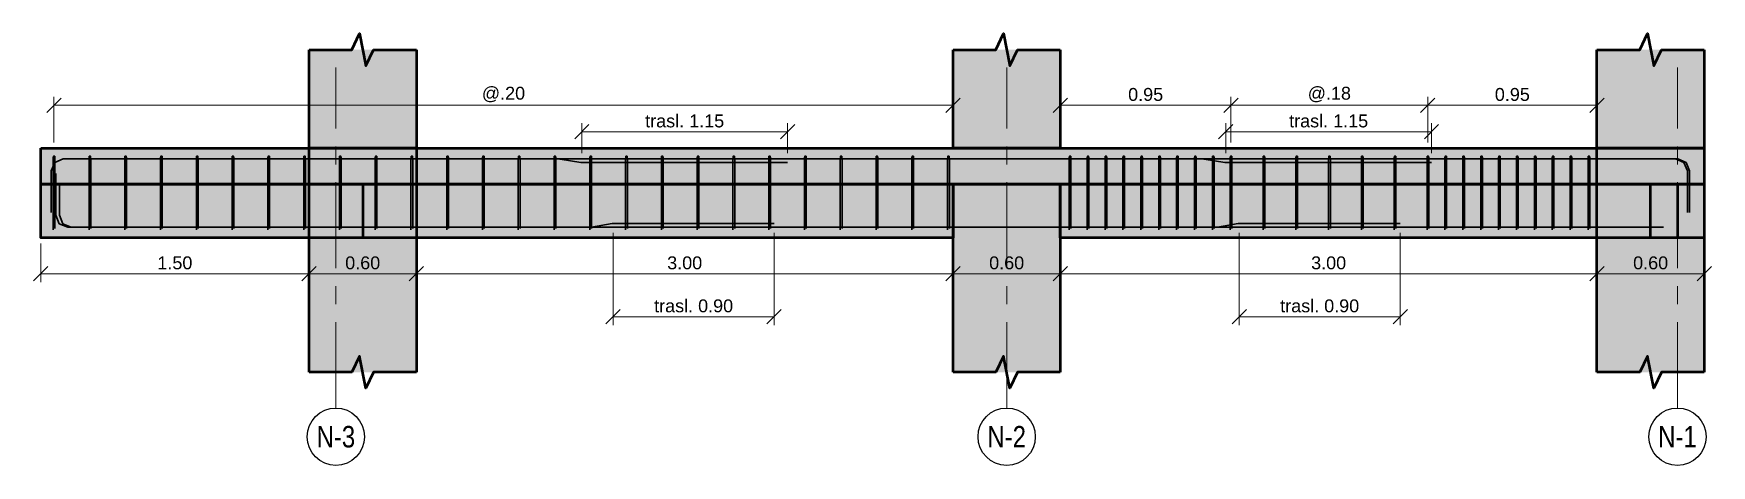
# Model space of a CAD drawing. Header units: metres. Extents: x 99 to 431, y 0 to 4.
# Drawn here: x 160.82 to 170.2, y 1.43 to 3.84 of the extents above; entities that cross this region are included whole.
import ezdxf
from ezdxf.enums import TextEntityAlignment as Align

# ---------------------------------------------------------------- set-up
doc = ezdxf.new("R2010")
doc.units = ezdxf.units.M
doc.linetypes.add('EJE40', pattern=[0.7, 0.48, -0.08, 0.06, -0.08])
for name, color, linetype, lineweight in [('E-ACERO', 1, 'Continuous', 35), ('E-CORTE', 7, 'Continuous', 50), ('E-CORTE-ACH', 254, 'Continuous', 0), ('E-COTA', 7, 'Continuous', 13), ('E-EJES', 1, 'Continuous', 18), ('E-EJES-ID', 7, 'Continuous', 25)]:
    doc.layers.add(name, color=color, linetype=linetype, lineweight=lineweight)
doc.styles.add('ARIAL', font='arial.ttf')
doc.dimstyles.new('COTA40', dxfattribs={"dimtxt": 0.072, "dimasz": 0.048, "dimexe": 0.048, "dimexo": 0.032, "dimgap": 0.024, "dimtad": 1, "dimzin": 0, "dimdsep": 46, "dimtxsty": 'ARIAL', "dimtsz": 0.04, "dimcen": 2.5, "dimclrd": 7, "dimclre": 7, "dimclrt": 7, "dimazin": 3, "dimtfac": 1, "dimtmove": 2, "dimatfit": 3, "dimlwd": 13, "dimlwe": 13})

msp = doc.modelspace()

# ---------------------------------------------------------------- hatches: boundary and pattern name
at = {"layer": 'E-CORTE-ACH'}
for points in [[(162.965, 3.2), (162.815, 3.2), (162.515, 3.2), (162.365, 3.2), (162.365, 3.75), (162.965, 3.75)], [(166.565, 3.2), (166.265, 3.2), (165.965, 3.2), (165.965, 3.75), (166.565, 3.75)], [(169.565, 3.75), (170.165, 3.75), (170.165, 3.2), (170.015, 3.2), (169.715, 3.2), (169.565, 3.2)], [(160.865, 3.2), (160.9046, 3.2), (169.2293, 3.2), (170.165, 3.2), (170.165, 3.0155), (170.165, 3), (169.2293, 3), (160.9046, 3), (160.865, 3), (160.865, 3.1952)], [(162.365, 2.4), (162.365, 3.2), (162.515, 3.2), (162.815, 3.2), (162.965, 3.2), (162.965, 1.95), (162.365, 1.95)], [(169.565, 3.2), (169.715, 3.2), (170.015, 3.2), (170.165, 3.2), (170.165, 1.95), (169.565, 1.95)], [(162.665, 3), (165.965, 3), (165.965, 2.85), (165.965, 2.7), (162.665, 2.7), (162.365, 2.7), (160.865, 2.7), (160.865, 2.85), (160.865, 3), (162.365, 3)], [(162.365, 3), (162.665, 3), (162.665, 2.7), (162.365, 2.7)], [(166.265, 3), (166.565, 3), (166.565, 2.85), (166.565, 2.7), (166.565, 1.95), (165.965, 1.95), (165.965, 2.7), (165.965, 2.85), (165.965, 3)], [(166.565, 2.85), (166.565, 3), (169.865, 3), (170.015, 3), (170.015, 2.7), (169.865, 2.7), (166.565, 2.7)], [(170.165, 3), (170.165, 2.7), (169.865, 2.7), (169.865, 3)]]:
    msp.add_hatch(color=256, dxfattribs=at).paths.add_polyline_path(points)

# ---------------------------------------------------------------- linework, layer by layer
at = {"layer": 'E-ACERO'}
for points in [[(168.64, 3.1199), (167.4955, 3.1199), (167.49, 3.1201), (167.4845, 3.1208), (167.3691, 3.14), (167.3636, 3.1407), (167.3581, 3.1409), (160.9907, 3.1409), (160.9435, 3.1214), (160.924, 3.0743), (160.924, 2.9981)], [(165.04, 3.1199), (163.8955, 3.1199), (163.89, 3.1201), (163.8845, 3.1208), (163.7691, 3.14), (163.7636, 3.1407), (163.7581, 3.1409), (160.9907, 3.1409), (160.9435, 3.1214), (160.924, 3.0743), (160.924, 2.9981)], [(168.64, 3.1199), (167.4955, 3.1199), (167.49, 3.1201), (167.4845, 3.1208), (167.3691, 3.14), (167.3636, 3.1407), (167.3581, 3.1409), (160.9907, 3.1409), (160.9435, 3.1214), (160.924, 3.0743), (160.924, 2.9981)], [(165.04, 3.1199), (163.8955, 3.1199), (163.89, 3.1201), (163.8845, 3.1208), (163.7691, 3.14), (163.7636, 3.1407), (163.7581, 3.1409), (160.9907, 3.1409), (160.9435, 3.1214), (160.924, 3.0743), (160.924, 2.841)], [(168.64, 3.1199), (167.4955, 3.1199), (167.49, 3.1201), (167.4845, 3.1208), (167.3691, 3.14), (167.3636, 3.1407), (167.3581, 3.1409), (160.9907, 3.1409), (160.9435, 3.1214), (160.924, 3.0743), (160.924, 2.841)], [(160.935, 2.8393), (160.935, 3.1314), (160.9353, 3.1483), (160.936, 3.1552), (160.9434, 3.1552), (160.9442, 3.1483), (160.9445, 3.1314), (160.9445, 2.8104)], [(161.135, 2.8393), (161.135, 3.1314), (161.1353, 3.1483), (161.136, 3.1552), (161.1434, 3.1552), (161.1442, 3.1483), (161.1445, 3.1314), (161.1445, 2.8104)], [(161.335, 2.8393), (161.335, 3.1314), (161.3353, 3.1483), (161.336, 3.1552), (161.3434, 3.1552), (161.3442, 3.1483), (161.3445, 3.1314), (161.3445, 2.8104)], [(161.535, 2.8393), (161.535, 3.1314), (161.5353, 3.1483), (161.536, 3.1552), (161.5434, 3.1552), (161.5442, 3.1483), (161.5445, 3.1314), (161.5445, 2.8104)], [(161.735, 2.8393), (161.735, 3.1314), (161.7353, 3.1483), (161.736, 3.1552), (161.7434, 3.1552), (161.7442, 3.1483), (161.7445, 3.1314), (161.7445, 2.8104)], [(161.935, 2.8393), (161.935, 3.1314), (161.9353, 3.1483), (161.936, 3.1552), (161.9434, 3.1552), (161.9442, 3.1483), (161.9445, 3.1314), (161.9445, 2.8104)], [(162.135, 2.8393), (162.135, 3.1314), (162.1353, 3.1483), (162.136, 3.1552), (162.1434, 3.1552), (162.1442, 3.1483), (162.1445, 3.1314), (162.1445, 2.8104)], [(162.335, 2.8393), (162.335, 3.1314), (162.3353, 3.1483), (162.336, 3.1552), (162.3434, 3.1552), (162.3442, 3.1483), (162.3445, 3.1314), (162.3445, 2.8104)], [(162.535, 2.8393), (162.535, 3.1314), (162.5353, 3.1483), (162.536, 3.1552), (162.5434, 3.1552), (162.5442, 3.1483), (162.5445, 3.1314), (162.5445, 2.8104)], [(162.735, 2.8393), (162.735, 3.1314), (162.7353, 3.1483), (162.736, 3.1552), (162.7434, 3.1552), (162.7442, 3.1483), (162.7445, 3.1314), (162.7445, 2.8104)], [(162.935, 2.8393), (162.935, 3.1314), (162.9353, 3.1483), (162.936, 3.1552), (162.9434, 3.1552), (162.9442, 3.1483), (162.9445, 3.1314), (162.9445, 2.8104)], [(163.135, 2.8393), (163.135, 3.1314), (163.1353, 3.1483), (163.136, 3.1552), (163.1434, 3.1552), (163.1442, 3.1483), (163.1445, 3.1314), (163.1445, 2.8104)], [(163.335, 2.8393), (163.335, 3.1314), (163.3353, 3.1483), (163.336, 3.1552), (163.3434, 3.1552), (163.3442, 3.1483), (163.3445, 3.1314), (163.3445, 2.8104)], [(163.535, 2.8393), (163.535, 3.1314), (163.5353, 3.1483), (163.536, 3.1552), (163.5434, 3.1552), (163.5442, 3.1483), (163.5445, 3.1314), (163.5445, 2.8104)], [(163.735, 2.8393), (163.735, 3.1314), (163.7353, 3.1483), (163.736, 3.1552), (163.7434, 3.1552), (163.7442, 3.1483), (163.7445, 3.1314), (163.7445, 2.8104)], [(170.0709, 2.841), (170.0709, 3.0743), (170.0513, 3.1214), (170.0042, 3.1409), (163.89, 3.1409)], [(170.0709, 2.841), (170.0709, 3.0743), (170.0513, 3.1214), (170.0042, 3.1409), (163.89, 3.1409)], [(163.935, 2.8393), (163.935, 3.1314), (163.9353, 3.1483), (163.936, 3.1552), (163.9434, 3.1552), (163.9442, 3.1483), (163.9445, 3.1314), (163.9445, 2.8104)], [(164.135, 2.8393), (164.135, 3.1314), (164.1353, 3.1483), (164.136, 3.1552), (164.1434, 3.1552), (164.1442, 3.1483), (164.1445, 3.1314), (164.1445, 2.8104)], [(164.335, 2.8393), (164.335, 3.1314), (164.3353, 3.1483), (164.336, 3.1552), (164.3434, 3.1552), (164.3442, 3.1483), (164.3445, 3.1314), (164.3445, 2.8104)], [(164.535, 2.8393), (164.535, 3.1314), (164.5353, 3.1483), (164.536, 3.1552), (164.5434, 3.1552), (164.5442, 3.1483), (164.5445, 3.1314), (164.5445, 2.8104)], [(164.735, 2.8393), (164.735, 3.1314), (164.7353, 3.1483), (164.736, 3.1552), (164.7434, 3.1552), (164.7442, 3.1483), (164.7445, 3.1314), (164.7445, 2.8104)], [(164.935, 2.8393), (164.935, 3.1314), (164.9353, 3.1483), (164.936, 3.1552), (164.9434, 3.1552), (164.9442, 3.1483), (164.9445, 3.1314), (164.9445, 2.8104)], [(165.135, 2.8393), (165.135, 3.1314), (165.1353, 3.1483), (165.136, 3.1552), (165.1434, 3.1552), (165.1442, 3.1483), (165.1445, 3.1314), (165.1445, 2.8104)], [(165.335, 2.8393), (165.335, 3.1314), (165.3353, 3.1483), (165.336, 3.1552), (165.3434, 3.1552), (165.3442, 3.1483), (165.3445, 3.1314), (165.3445, 2.8104)], [(165.535, 2.8393), (165.535, 3.1314), (165.5353, 3.1483), (165.536, 3.1552), (165.5434, 3.1552), (165.5442, 3.1483), (165.5445, 3.1314), (165.5445, 2.8104)], [(165.735, 2.8393), (165.735, 3.1314), (165.7353, 3.1483), (165.736, 3.1552), (165.7434, 3.1552), (165.7442, 3.1483), (165.7445, 3.1314), (165.7445, 2.8104)], [(165.935, 2.8393), (165.935, 3.1314), (165.9353, 3.1483), (165.936, 3.1552), (165.9434, 3.1552), (165.9442, 3.1483), (165.9445, 3.1314), (165.9445, 2.8104)], [(166.615, 2.8393), (166.615, 3.1314), (166.6153, 3.1483), (166.616, 3.1552), (166.6234, 3.1552), (166.6242, 3.1483), (166.6245, 3.1314), (166.6245, 2.8104)], [(166.715, 2.8393), (166.715, 3.1314), (166.7153, 3.1483), (166.716, 3.1552), (166.7234, 3.1552), (166.7242, 3.1483), (166.7245, 3.1314), (166.7245, 2.8104)], [(166.815, 2.8393), (166.815, 3.1314), (166.8153, 3.1483), (166.816, 3.1552), (166.8234, 3.1552), (166.8242, 3.1483), (166.8245, 3.1314), (166.8245, 2.8104)], [(166.915, 2.8393), (166.915, 3.1314), (166.9153, 3.1483), (166.916, 3.1552), (166.9234, 3.1552), (166.9242, 3.1483), (166.9245, 3.1314), (166.9245, 2.8104)], [(167.015, 2.8393), (167.015, 3.1314), (167.0153, 3.1483), (167.016, 3.1552), (167.0234, 3.1552), (167.0242, 3.1483), (167.0245, 3.1314), (167.0245, 2.8104)], [(167.115, 2.8393), (167.115, 3.1314), (167.1153, 3.1483), (167.116, 3.1552), (167.1234, 3.1552), (167.1242, 3.1483), (167.1245, 3.1314), (167.1245, 2.8104)], [(167.215, 2.8393), (167.215, 3.1314), (167.2153, 3.1483), (167.216, 3.1552), (167.2234, 3.1552), (167.2242, 3.1483), (167.2245, 3.1314), (167.2245, 2.8104)], [(167.315, 2.8393), (167.315, 3.1314), (167.3153, 3.1483), (167.316, 3.1552), (167.3234, 3.1552), (167.3242, 3.1483), (167.3245, 3.1314), (167.3245, 2.8104)], [(167.415, 2.8393), (167.415, 3.1314), (167.4153, 3.1483), (167.416, 3.1552), (167.4234, 3.1552), (167.4242, 3.1483), (167.4245, 3.1314), (167.4245, 2.8104)], [(170.0829, 2.841), (170.0829, 3.0743), (170.0633, 3.1214), (170.0162, 3.1409), (167.49, 3.1409)], [(170.0829, 2.841), (170.0829, 3.0743), (170.0633, 3.1214), (170.0162, 3.1409), (167.49, 3.1409)], [(170.0829, 2.841), (170.0829, 3.0743), (170.0633, 3.1214), (170.0162, 3.1409), (167.49, 3.1409)], [(167.515, 2.8393), (167.515, 3.1314), (167.5153, 3.1483), (167.516, 3.1552), (167.5234, 3.1552), (167.5242, 3.1483), (167.5245, 3.1314), (167.5245, 2.8104)], [(167.6983, 2.8393), (167.6983, 3.1314), (167.6986, 3.1483), (167.6994, 3.1552), (167.7067, 3.1552), (167.7075, 3.1483), (167.7078, 3.1314), (167.7078, 2.8104)], [(167.8816, 2.8393), (167.8816, 3.1314), (167.8819, 3.1483), (167.8827, 3.1552), (167.8901, 3.1552), (167.8908, 3.1483), (167.8911, 3.1314), (167.8911, 2.8104)], [(168.065, 2.8393), (168.065, 3.1314), (168.0653, 3.1483), (168.066, 3.1552), (168.0734, 3.1552), (168.0742, 3.1483), (168.0745, 3.1314), (168.0745, 2.8104)], [(168.2483, 2.8393), (168.2483, 3.1314), (168.2486, 3.1483), (168.2494, 3.1552), (168.2567, 3.1552), (168.2575, 3.1483), (168.2578, 3.1314), (168.2578, 2.8104)], [(168.4316, 2.8393), (168.4316, 3.1314), (168.4319, 3.1483), (168.4327, 3.1552), (168.4401, 3.1552), (168.4408, 3.1483), (168.4411, 3.1314), (168.4411, 2.8104)], [(168.615, 2.8393), (168.615, 3.1314), (168.6153, 3.1483), (168.616, 3.1552), (168.6234, 3.1552), (168.6242, 3.1483), (168.6245, 3.1314), (168.6245, 2.8104)], [(168.715, 2.8393), (168.715, 3.1314), (168.7153, 3.1483), (168.716, 3.1552), (168.7234, 3.1552), (168.7242, 3.1483), (168.7245, 3.1314), (168.7245, 2.8104)], [(168.815, 2.8393), (168.815, 3.1314), (168.8153, 3.1483), (168.816, 3.1552), (168.8234, 3.1552), (168.8242, 3.1483), (168.8245, 3.1314), (168.8245, 2.8104)], [(168.915, 2.8393), (168.915, 3.1314), (168.9153, 3.1483), (168.916, 3.1552), (168.9234, 3.1552), (168.9242, 3.1483), (168.9245, 3.1314), (168.9245, 2.8104)], [(169.015, 2.8393), (169.015, 3.1314), (169.0153, 3.1483), (169.016, 3.1552), (169.0234, 3.1552), (169.0242, 3.1483), (169.0245, 3.1314), (169.0245, 2.8104)], [(169.115, 2.8393), (169.115, 3.1314), (169.1153, 3.1483), (169.116, 3.1552), (169.1234, 3.1552), (169.1242, 3.1483), (169.1245, 3.1314), (169.1245, 2.8104)], [(169.215, 2.8393), (169.215, 3.1314), (169.2153, 3.1483), (169.216, 3.1552), (169.2234, 3.1552), (169.2242, 3.1483), (169.2245, 3.1314), (169.2245, 2.8104)], [(169.315, 2.8393), (169.315, 3.1314), (169.3153, 3.1483), (169.316, 3.1552), (169.3234, 3.1552), (169.3242, 3.1483), (169.3245, 3.1314), (169.3245, 2.8104)], [(169.415, 2.8393), (169.415, 3.1314), (169.4153, 3.1483), (169.416, 3.1552), (169.4234, 3.1552), (169.4242, 3.1483), (169.4245, 3.1314), (169.4245, 2.8104)], [(169.515, 2.8393), (169.515, 3.1314), (169.5153, 3.1483), (169.516, 3.1552), (169.5234, 3.1552), (169.5242, 3.1483), (169.5245, 3.1314), (169.5245, 2.8104)], [(168.465, 2.7801), (167.5705, 2.7801), (167.565, 2.7799), (167.5595, 2.7792), (167.4441, 2.76), (167.4386, 2.7593), (167.4331, 2.759), (161.0157, 2.759), (160.9686, 2.7786), (160.9491, 2.8257), (160.9491, 3.059)], [(168.465, 2.7801), (167.5705, 2.7801), (167.565, 2.7799), (167.5595, 2.7792), (167.4441, 2.76), (167.4386, 2.7593), (167.4331, 2.759), (161.0157, 2.759), (160.9686, 2.7786), (160.9491, 2.8257), (160.9491, 3.059)], [(164.965, 2.7801), (164.0705, 2.7801), (164.065, 2.7799), (164.0595, 2.7792), (163.9441, 2.76), (163.9386, 2.7593), (163.9331, 2.759), (161.0357, 2.759), (160.9886, 2.7786), (160.9691, 2.8257), (160.9691, 3.0028)], [(164.965, 2.7801), (164.0705, 2.7801), (164.065, 2.7799), (164.0595, 2.7792), (163.9441, 2.76), (163.9386, 2.7593), (163.9331, 2.759), (161.0157, 2.759), (160.9686, 2.7786), (160.9491, 2.8257), (160.9491, 2.9958)], [(160.935, 2.8393), (160.935, 2.7854)], [(161.135, 2.8393), (161.135, 2.7854)], [(161.335, 2.8393), (161.335, 2.7854)], [(161.535, 2.8393), (161.535, 2.7854)], [(161.735, 2.8393), (161.735, 2.7854)], [(161.935, 2.8393), (161.935, 2.7854)], [(162.135, 2.8393), (162.135, 2.7854)], [(162.335, 2.8393), (162.335, 2.7854)], [(162.535, 2.8393), (162.535, 2.7854)], [(162.735, 2.8393), (162.735, 2.7854)], [(162.935, 2.8393), (162.935, 2.7854)], [(163.135, 2.8393), (163.135, 2.7854)], [(163.335, 2.8393), (163.335, 2.7854)], [(163.535, 2.8393), (163.535, 2.7854)], [(163.735, 2.8393), (163.735, 2.7854)], [(163.935, 2.8393), (163.935, 2.7854)], [(164.135, 2.8393), (164.135, 2.7854)], [(164.335, 2.8393), (164.335, 2.7854)], [(164.535, 2.8393), (164.535, 2.7854)], [(164.735, 2.8393), (164.735, 2.7854)], [(164.935, 2.8393), (164.935, 2.7854)], [(165.135, 2.8393), (165.135, 2.7854)], [(165.335, 2.8393), (165.335, 2.7854)], [(165.535, 2.8393), (165.535, 2.7854)], [(165.735, 2.8393), (165.735, 2.7854)], [(165.935, 2.8393), (165.935, 2.7854)], [(166.615, 2.8393), (166.615, 2.7854)], [(166.715, 2.8393), (166.715, 2.7854)], [(166.815, 2.8393), (166.815, 2.7854)], [(166.915, 2.8393), (166.915, 2.7854)], [(167.015, 2.8393), (167.015, 2.7854)], [(167.115, 2.8393), (167.115, 2.7854)], [(167.215, 2.8393), (167.215, 2.7854)], [(167.315, 2.8393), (167.315, 2.7854)], [(167.415, 2.8393), (167.415, 2.7854)], [(167.515, 2.8393), (167.515, 2.7854)], [(167.6983, 2.8393), (167.6983, 2.7854)], [(167.8816, 2.8393), (167.8816, 2.7854)], [(168.065, 2.8393), (168.065, 2.7854)], [(168.2483, 2.8393), (168.2483, 2.7854)], [(168.4316, 2.8393), (168.4316, 2.7854)], [(168.615, 2.8393), (168.615, 2.7854)], [(168.715, 2.8393), (168.715, 2.7854)], [(168.815, 2.8393), (168.815, 2.7854)], [(168.915, 2.8393), (168.915, 2.7854)], [(169.015, 2.8393), (169.015, 2.7854)], [(169.115, 2.8393), (169.115, 2.7854)], [(169.215, 2.8393), (169.215, 2.7854)], [(169.315, 2.8393), (169.315, 2.7854)], [(169.415, 2.8393), (169.415, 2.7854)], [(169.515, 2.8393), (169.515, 2.7854)], [(160.935, 2.7854), (160.935, 2.7686)], [(160.935, 2.7686), (160.935, 2.7595)], [(160.935, 2.7595), (160.935, 2.7517)], [(160.935, 2.7517), (160.935, 2.7448)], [(160.9445, 2.8104), (160.9445, 2.7733)], [(160.9445, 2.7733), (160.9445, 2.7565)], [(160.9445, 2.7565), (160.9445, 2.7513)], [(161.135, 2.7854), (161.135, 2.7686)], [(161.135, 2.7686), (161.135, 2.7595)], [(161.135, 2.7595), (161.135, 2.7517)], [(161.135, 2.7517), (161.135, 2.7448)], [(161.1445, 2.8104), (161.1445, 2.7733)], [(161.1445, 2.7733), (161.1445, 2.7565)], [(161.1445, 2.7565), (161.1445, 2.7513)], [(161.335, 2.7854), (161.335, 2.7686)], [(161.335, 2.7686), (161.335, 2.7595)], [(161.335, 2.7595), (161.335, 2.7517)], [(161.335, 2.7517), (161.335, 2.7448)], [(161.3445, 2.8104), (161.3445, 2.7733)], [(161.3445, 2.7733), (161.3445, 2.7565)], [(161.3445, 2.7565), (161.3445, 2.7513)], [(161.535, 2.7854), (161.535, 2.7686)], [(161.535, 2.7686), (161.535, 2.7595)], [(161.535, 2.7595), (161.535, 2.7517)], [(161.535, 2.7517), (161.535, 2.7448)], [(161.5445, 2.8104), (161.5445, 2.7733)], [(161.5445, 2.7733), (161.5445, 2.7565)], [(161.5445, 2.7565), (161.5445, 2.7513)], [(161.735, 2.7854), (161.735, 2.7686)], [(161.735, 2.7686), (161.735, 2.7595)], [(161.735, 2.7595), (161.735, 2.7517)], [(161.735, 2.7517), (161.735, 2.7448)], [(161.7445, 2.8104), (161.7445, 2.7733)], [(161.7445, 2.7733), (161.7445, 2.7565)], [(161.7445, 2.7565), (161.7445, 2.7513)], [(161.935, 2.7854), (161.935, 2.7686)], [(161.935, 2.7686), (161.935, 2.7595)], [(161.935, 2.7595), (161.935, 2.7517)], [(161.935, 2.7517), (161.935, 2.7448)], [(161.9445, 2.8104), (161.9445, 2.7733)], [(161.9445, 2.7733), (161.9445, 2.7565)], [(161.9445, 2.7565), (161.9445, 2.7513)], [(162.135, 2.7854), (162.135, 2.7686)], [(162.135, 2.7686), (162.135, 2.7595)], [(162.135, 2.7595), (162.135, 2.7517)], [(162.135, 2.7517), (162.135, 2.7448)], [(162.1445, 2.8104), (162.1445, 2.7733)], [(162.1445, 2.7733), (162.1445, 2.7565)], [(162.1445, 2.7565), (162.1445, 2.7513)], [(162.335, 2.7854), (162.335, 2.7686)], [(162.335, 2.7686), (162.335, 2.7595)], [(162.335, 2.7595), (162.335, 2.7517)], [(162.335, 2.7517), (162.335, 2.7448)], [(162.3445, 2.8104), (162.3445, 2.7733)], [(162.3445, 2.7733), (162.3445, 2.7565)], [(162.3445, 2.7565), (162.3445, 2.7513)], [(162.535, 2.7854), (162.535, 2.7686)], [(162.535, 2.7686), (162.535, 2.7595)], [(162.535, 2.7595), (162.535, 2.7517)], [(162.535, 2.7517), (162.535, 2.7448)], [(162.5445, 2.8104), (162.5445, 2.7733)], [(162.5445, 2.7733), (162.5445, 2.7565)], [(162.5445, 2.7565), (162.5445, 2.7513)], [(162.735, 2.7854), (162.735, 2.7686)], [(162.735, 2.7686), (162.735, 2.7595)], [(162.735, 2.7595), (162.735, 2.7517)], [(162.735, 2.7517), (162.735, 2.7448)], [(162.7445, 2.8104), (162.7445, 2.7733)], [(162.7445, 2.7733), (162.7445, 2.7565)], [(162.7445, 2.7565), (162.7445, 2.7513)], [(162.935, 2.7854), (162.935, 2.7686)], [(162.935, 2.7686), (162.935, 2.7595)], [(162.935, 2.7595), (162.935, 2.7517)], [(162.935, 2.7517), (162.935, 2.7448)], [(162.9445, 2.8104), (162.9445, 2.7733)], [(162.9445, 2.7733), (162.9445, 2.7565)], [(162.9445, 2.7565), (162.9445, 2.7513)], [(163.135, 2.7854), (163.135, 2.7686)], [(163.135, 2.7686), (163.135, 2.7595)], [(163.135, 2.7595), (163.135, 2.7517)], [(163.135, 2.7517), (163.135, 2.7448)], [(163.1445, 2.8104), (163.1445, 2.7733)], [(163.1445, 2.7733), (163.1445, 2.7565)], [(163.1445, 2.7565), (163.1445, 2.7513)], [(163.335, 2.7854), (163.335, 2.7686)], [(163.335, 2.7686), (163.335, 2.7595)], [(163.335, 2.7595), (163.335, 2.7517)], [(163.335, 2.7517), (163.335, 2.7448)], [(163.3445, 2.8104), (163.3445, 2.7733)], [(163.3445, 2.7733), (163.3445, 2.7565)], [(163.3445, 2.7565), (163.3445, 2.7513)], [(163.535, 2.7854), (163.535, 2.7686)], [(163.535, 2.7686), (163.535, 2.7595)], [(163.535, 2.7595), (163.535, 2.7517)], [(163.535, 2.7517), (163.535, 2.7448)], [(163.5445, 2.8104), (163.5445, 2.7733)], [(163.5445, 2.7733), (163.5445, 2.7565)], [(163.5445, 2.7565), (163.5445, 2.7513)], [(163.735, 2.7854), (163.735, 2.7686)], [(163.735, 2.7686), (163.735, 2.7595)], [(163.735, 2.7595), (163.735, 2.7517)], [(163.735, 2.7517), (163.735, 2.7448)], [(163.7445, 2.8104), (163.7445, 2.7733)], [(163.7445, 2.7733), (163.7445, 2.7565)], [(163.7445, 2.7565), (163.7445, 2.7513)], [(163.935, 2.7854), (163.935, 2.7686)], [(163.935, 2.7686), (163.935, 2.7595)], [(163.935, 2.7595), (163.935, 2.7517)], [(163.935, 2.7517), (163.935, 2.7448)], [(163.9445, 2.8104), (163.9445, 2.7733)], [(163.9445, 2.7733), (163.9445, 2.7565)], [(163.9445, 2.7565), (163.9445, 2.7513)], [(169.9378, 2.759), (164.065, 2.759)], [(169.9378, 2.759), (164.065, 2.759)], [(164.135, 2.7854), (164.135, 2.7686)], [(164.135, 2.7686), (164.135, 2.7595)], [(164.135, 2.7595), (164.135, 2.7517)], [(164.135, 2.7517), (164.135, 2.7448)], [(164.1445, 2.8104), (164.1445, 2.7733)], [(164.1445, 2.7733), (164.1445, 2.7565)], [(164.1445, 2.7565), (164.1445, 2.7513)], [(164.335, 2.7854), (164.335, 2.7686)], [(164.335, 2.7686), (164.335, 2.7595)], [(164.335, 2.7595), (164.335, 2.7517)], [(164.335, 2.7517), (164.335, 2.7448)], [(164.3445, 2.8104), (164.3445, 2.7733)], [(164.3445, 2.7733), (164.3445, 2.7565)], [(164.3445, 2.7565), (164.3445, 2.7513)], [(164.535, 2.7854), (164.535, 2.7686)], [(164.535, 2.7686), (164.535, 2.7595)], [(164.535, 2.7595), (164.535, 2.7517)], [(164.535, 2.7517), (164.535, 2.7448)], [(164.5445, 2.8104), (164.5445, 2.7733)], [(164.5445, 2.7733), (164.5445, 2.7565)], [(164.5445, 2.7565), (164.5445, 2.7513)], [(164.735, 2.7854), (164.735, 2.7686)], [(164.735, 2.7686), (164.735, 2.7595)], [(164.735, 2.7595), (164.735, 2.7517)], [(164.735, 2.7517), (164.735, 2.7448)], [(164.7445, 2.8104), (164.7445, 2.7733)], [(164.7445, 2.7733), (164.7445, 2.7565)], [(164.7445, 2.7565), (164.7445, 2.7513)], [(164.935, 2.7854), (164.935, 2.7686)], [(164.935, 2.7686), (164.935, 2.7595)], [(164.935, 2.7595), (164.935, 2.7517)], [(164.935, 2.7517), (164.935, 2.7448)], [(164.9445, 2.8104), (164.9445, 2.7733)], [(164.9445, 2.7733), (164.9445, 2.7565)], [(164.9445, 2.7565), (164.9445, 2.7513)], [(165.135, 2.7854), (165.135, 2.7686)], [(165.135, 2.7686), (165.135, 2.7595)], [(165.135, 2.7595), (165.135, 2.7517)], [(165.135, 2.7517), (165.135, 2.7448)], [(165.1445, 2.8104), (165.1445, 2.7733)], [(165.1445, 2.7733), (165.1445, 2.7565)], [(165.1445, 2.7565), (165.1445, 2.7513)], [(165.335, 2.7854), (165.335, 2.7686)], [(165.335, 2.7686), (165.335, 2.7595)], [(165.335, 2.7595), (165.335, 2.7517)], [(165.335, 2.7517), (165.335, 2.7448)], [(165.3445, 2.8104), (165.3445, 2.7733)], [(165.3445, 2.7733), (165.3445, 2.7565)], [(165.3445, 2.7565), (165.3445, 2.7513)], [(165.535, 2.7854), (165.535, 2.7686)], [(165.535, 2.7686), (165.535, 2.7595)], [(165.535, 2.7595), (165.535, 2.7517)], [(165.535, 2.7517), (165.535, 2.7448)], [(165.5445, 2.8104), (165.5445, 2.7733)], [(165.5445, 2.7733), (165.5445, 2.7565)], [(165.5445, 2.7565), (165.5445, 2.7513)], [(165.735, 2.7854), (165.735, 2.7686)], [(165.735, 2.7686), (165.735, 2.7595)], [(165.735, 2.7595), (165.735, 2.7517)], [(165.735, 2.7517), (165.735, 2.7448)], [(165.7445, 2.8104), (165.7445, 2.7733)], [(165.7445, 2.7733), (165.7445, 2.7565)], [(165.7445, 2.7565), (165.7445, 2.7513)], [(165.935, 2.7854), (165.935, 2.7686)], [(165.935, 2.7686), (165.935, 2.7595)], [(165.935, 2.7595), (165.935, 2.7517)], [(165.935, 2.7517), (165.935, 2.7448)], [(165.9445, 2.8104), (165.9445, 2.7733)], [(165.9445, 2.7733), (165.9445, 2.7565)], [(165.9445, 2.7565), (165.9445, 2.7513)], [(166.615, 2.7854), (166.615, 2.7686)], [(166.615, 2.7686), (166.615, 2.7595)], [(166.615, 2.7595), (166.615, 2.7517)], [(166.615, 2.7517), (166.615, 2.7448)], [(166.6245, 2.8104), (166.6245, 2.7733)], [(166.6245, 2.7733), (166.6245, 2.7565)], [(166.6245, 2.7565), (166.6245, 2.7513)], [(166.715, 2.7854), (166.715, 2.7686)], [(166.715, 2.7686), (166.715, 2.7595)], [(166.715, 2.7595), (166.715, 2.7517)], [(166.715, 2.7517), (166.715, 2.7448)], [(166.7245, 2.8104), (166.7245, 2.7733)], [(166.7245, 2.7733), (166.7245, 2.7565)], [(166.7245, 2.7565), (166.7245, 2.7513)], [(166.815, 2.7854), (166.815, 2.7686)], [(166.815, 2.7686), (166.815, 2.7595)], [(166.815, 2.7595), (166.815, 2.7517)], [(166.815, 2.7517), (166.815, 2.7448)], [(166.8245, 2.8104), (166.8245, 2.7733)], [(166.8245, 2.7733), (166.8245, 2.7565)], [(166.8245, 2.7565), (166.8245, 2.7513)], [(166.915, 2.7854), (166.915, 2.7686)], [(166.915, 2.7686), (166.915, 2.7595)], [(166.915, 2.7595), (166.915, 2.7517)], [(166.915, 2.7517), (166.915, 2.7448)], [(166.9245, 2.8104), (166.9245, 2.7733)], [(166.9245, 2.7733), (166.9245, 2.7565)], [(166.9245, 2.7565), (166.9245, 2.7513)], [(167.015, 2.7854), (167.015, 2.7686)], [(167.015, 2.7686), (167.015, 2.7595)], [(167.015, 2.7595), (167.015, 2.7517)], [(167.015, 2.7517), (167.015, 2.7448)], [(167.0245, 2.8104), (167.0245, 2.7733)], [(167.0245, 2.7733), (167.0245, 2.7565)], [(167.0245, 2.7565), (167.0245, 2.7513)], [(167.115, 2.7854), (167.115, 2.7686)], [(167.115, 2.7686), (167.115, 2.7595)], [(167.115, 2.7595), (167.115, 2.7517)], [(167.115, 2.7517), (167.115, 2.7448)], [(167.1245, 2.8104), (167.1245, 2.7733)], [(167.1245, 2.7733), (167.1245, 2.7565)], [(167.1245, 2.7565), (167.1245, 2.7513)], [(167.215, 2.7854), (167.215, 2.7686)], [(167.215, 2.7686), (167.215, 2.7595)], [(167.215, 2.7595), (167.215, 2.7517)], [(167.215, 2.7517), (167.215, 2.7448)], [(167.2245, 2.8104), (167.2245, 2.7733)], [(167.2245, 2.7733), (167.2245, 2.7565)], [(167.2245, 2.7565), (167.2245, 2.7513)], [(167.315, 2.7854), (167.315, 2.7686)], [(167.315, 2.7686), (167.315, 2.7595)], [(167.315, 2.7595), (167.315, 2.7517)], [(167.315, 2.7517), (167.315, 2.7448)], [(167.3245, 2.8104), (167.3245, 2.7733)], [(167.3245, 2.7733), (167.3245, 2.7565)], [(167.3245, 2.7565), (167.3245, 2.7513)], [(167.415, 2.7854), (167.415, 2.7686)], [(167.415, 2.7686), (167.415, 2.7595)], [(167.415, 2.7595), (167.415, 2.7517)], [(167.415, 2.7517), (167.415, 2.7448)], [(167.4245, 2.8104), (167.4245, 2.7733)], [(167.4245, 2.7733), (167.4245, 2.7565)], [(167.4245, 2.7565), (167.4245, 2.7513)], [(167.515, 2.7854), (167.515, 2.7686)], [(167.515, 2.7686), (167.515, 2.7595)], [(167.515, 2.7595), (167.515, 2.7517)], [(167.515, 2.7517), (167.515, 2.7448)], [(167.5245, 2.8104), (167.5245, 2.7733)], [(167.5245, 2.7733), (167.5245, 2.7565)], [(167.5245, 2.7565), (167.5245, 2.7513)], [(169.9378, 2.759), (167.565, 2.759)], [(169.9378, 2.759), (167.565, 2.759)], [(167.6983, 2.7854), (167.6983, 2.7686)], [(167.6983, 2.7686), (167.6983, 2.7595)], [(167.6983, 2.7595), (167.6983, 2.7517)], [(167.6983, 2.7517), (167.6983, 2.7448)], [(167.7078, 2.8104), (167.7078, 2.7733)], [(167.7078, 2.7733), (167.7078, 2.7565)], [(167.7078, 2.7565), (167.7078, 2.7513)], [(167.8816, 2.7854), (167.8816, 2.7686)], [(167.8816, 2.7686), (167.8816, 2.7595)], [(167.8816, 2.7595), (167.8816, 2.7517)], [(167.8816, 2.7517), (167.8816, 2.7448)], [(167.8911, 2.8104), (167.8911, 2.7733)], [(167.8911, 2.7733), (167.8911, 2.7565)], [(167.8911, 2.7565), (167.8911, 2.7513)], [(168.065, 2.7854), (168.065, 2.7686)], [(168.065, 2.7686), (168.065, 2.7595)], [(168.065, 2.7595), (168.065, 2.7517)], [(168.065, 2.7517), (168.065, 2.7448)], [(168.0745, 2.8104), (168.0745, 2.7733)], [(168.0745, 2.7733), (168.0745, 2.7565)], [(168.0745, 2.7565), (168.0745, 2.7513)], [(168.2483, 2.7854), (168.2483, 2.7686)], [(168.2483, 2.7686), (168.2483, 2.7595)], [(168.2483, 2.7595), (168.2483, 2.7517)], [(168.2483, 2.7517), (168.2483, 2.7448)], [(168.2578, 2.8104), (168.2578, 2.7733)], [(168.2578, 2.7733), (168.2578, 2.7565)], [(168.2578, 2.7565), (168.2578, 2.7513)], [(168.4316, 2.7854), (168.4316, 2.7686)], [(168.4316, 2.7686), (168.4316, 2.7595)], [(168.4316, 2.7595), (168.4316, 2.7517)], [(168.4316, 2.7517), (168.4316, 2.7448)], [(168.4411, 2.8104), (168.4411, 2.7733)], [(168.4411, 2.7733), (168.4411, 2.7565)], [(168.4411, 2.7565), (168.4411, 2.7513)], [(168.615, 2.7854), (168.615, 2.7686)], [(168.615, 2.7686), (168.615, 2.7595)], [(168.615, 2.7595), (168.615, 2.7517)], [(168.615, 2.7517), (168.615, 2.7448)], [(168.6245, 2.8104), (168.6245, 2.7733)], [(168.6245, 2.7733), (168.6245, 2.7565)], [(168.6245, 2.7565), (168.6245, 2.7513)], [(168.715, 2.7854), (168.715, 2.7686)], [(168.715, 2.7686), (168.715, 2.7595)], [(168.715, 2.7595), (168.715, 2.7517)], [(168.715, 2.7517), (168.715, 2.7448)], [(168.7245, 2.8104), (168.7245, 2.7733)], [(168.7245, 2.7733), (168.7245, 2.7565)], [(168.7245, 2.7565), (168.7245, 2.7513)], [(168.815, 2.7854), (168.815, 2.7686)], [(168.815, 2.7686), (168.815, 2.7595)], [(168.815, 2.7595), (168.815, 2.7517)], [(168.815, 2.7517), (168.815, 2.7448)], [(168.8245, 2.8104), (168.8245, 2.7733)], [(168.8245, 2.7733), (168.8245, 2.7565)], [(168.8245, 2.7565), (168.8245, 2.7513)], [(168.915, 2.7854), (168.915, 2.7686)], [(168.915, 2.7686), (168.915, 2.7595)], [(168.915, 2.7595), (168.915, 2.7517)], [(168.915, 2.7517), (168.915, 2.7448)], [(168.9245, 2.8104), (168.9245, 2.7733)], [(168.9245, 2.7733), (168.9245, 2.7565)], [(168.9245, 2.7565), (168.9245, 2.7513)], [(169.015, 2.7854), (169.015, 2.7686)], [(169.015, 2.7686), (169.015, 2.7595)], [(169.015, 2.7595), (169.015, 2.7517)], [(169.015, 2.7517), (169.015, 2.7448)], [(169.0245, 2.8104), (169.0245, 2.7733)], [(169.0245, 2.7733), (169.0245, 2.7565)], [(169.0245, 2.7565), (169.0245, 2.7513)], [(169.115, 2.7854), (169.115, 2.7686)], [(169.115, 2.7686), (169.115, 2.7595)], [(169.115, 2.7595), (169.115, 2.7517)], [(169.115, 2.7517), (169.115, 2.7448)], [(169.1245, 2.8104), (169.1245, 2.7733)], [(169.1245, 2.7733), (169.1245, 2.7565)], [(169.1245, 2.7565), (169.1245, 2.7513)], [(169.215, 2.7854), (169.215, 2.7686)], [(169.215, 2.7686), (169.215, 2.7595)], [(169.215, 2.7595), (169.215, 2.7517)], [(169.215, 2.7517), (169.215, 2.7448)], [(169.2245, 2.8104), (169.2245, 2.7733)], [(169.2245, 2.7733), (169.2245, 2.7565)], [(169.2245, 2.7565), (169.2245, 2.7513)], [(169.315, 2.7854), (169.315, 2.7686)], [(169.315, 2.7686), (169.315, 2.7595)], [(169.315, 2.7595), (169.315, 2.7517)], [(169.315, 2.7517), (169.315, 2.7448)], [(169.3245, 2.8104), (169.3245, 2.7733)], [(169.3245, 2.7733), (169.3245, 2.7565)], [(169.3245, 2.7565), (169.3245, 2.7513)], [(169.415, 2.7854), (169.415, 2.7686)], [(169.415, 2.7686), (169.415, 2.7595)], [(169.415, 2.7595), (169.415, 2.7517)], [(169.415, 2.7517), (169.415, 2.7448)], [(169.4245, 2.8104), (169.4245, 2.7733)], [(169.4245, 2.7733), (169.4245, 2.7565)], [(169.4245, 2.7565), (169.4245, 2.7513)], [(169.515, 2.7854), (169.515, 2.7686)], [(169.515, 2.7686), (169.515, 2.7595)], [(169.515, 2.7595), (169.515, 2.7517)], [(169.515, 2.7517), (169.515, 2.7448)], [(169.5245, 2.8104), (169.5245, 2.7733)], [(169.5245, 2.7733), (169.5245, 2.7565)], [(169.5245, 2.7565), (169.5245, 2.7513)]]:
    msp.add_lwpolyline(points, dxfattribs=at)
at = {"layer": 'E-CORTE'}
for points in [[(162.365, 3.7499), (162.605, 3.7499), (162.647, 3.8399), (162.683, 3.6599), (162.725, 3.7499), (162.965, 3.7499)], [(165.965, 3.7499), (166.205, 3.7499), (166.247, 3.8399), (166.283, 3.6599), (166.325, 3.7499), (166.565, 3.7499)], [(169.565, 3.75), (169.805, 3.75), (169.847, 3.84), (169.8829, 3.6599), (169.925, 3.7499), (170.165, 3.7499)], [(162.965, 3.2), (162.815, 3.2), (162.515, 3.2), (162.365, 3.2), (162.365, 3.7499)], [(162.965, 3.7499), (162.965, 3.2)], [(166.565, 3.2), (166.265, 3.2), (165.965, 3.2), (165.965, 3.7499)], [(166.565, 3.7499), (166.565, 3.2)], [(170.165, 3.7499), (170.165, 3.2), (170.015, 3.2), (169.715, 3.2), (169.565, 3.2), (169.565, 3.7499)], [(160.865, 3.2), (160.9046, 3.2), (169.2293, 3.2), (170.165, 3.2), (170.165, 3.0155), (170.165, 3), (169.2293, 3), (160.9046, 3), (160.865, 3), (160.865, 3.1952), (160.865, 3.2)], [(162.365, 2.4), (162.365, 3.2), (162.515, 3.2), (162.815, 3.2), (162.965, 3.2), (162.965, 1.9501)], [(169.565, 3.2), (169.715, 3.2), (170.015, 3.2), (170.165, 3.2), (170.165, 1.9501)], [(169.565, 1.9501), (169.565, 3.2)], [(162.665, 3), (165.965, 3), (165.965, 2.85), (165.965, 2.7), (162.665, 2.7), (162.365, 2.7), (160.865, 2.7), (160.865, 2.85), (160.865, 3), (162.365, 3), (162.665, 3)], [(162.365, 3), (162.665, 3), (162.665, 2.7), (162.365, 2.7), (162.365, 3)], [(165.965, 1.9501), (165.965, 2.7), (165.965, 2.85), (165.965, 3), (166.265, 3)], [(166.265, 3), (166.565, 3), (166.565, 2.85), (166.565, 2.7), (166.565, 1.9501)], [(166.565, 2.85), (166.565, 3), (169.865, 3), (170.015, 3), (170.015, 2.7), (169.865, 2.7), (166.565, 2.7), (166.565, 2.85)], [(170.165, 3), (170.165, 2.7), (169.865, 2.7), (169.865, 3), (170.165, 3)], [(162.365, 1.9501), (162.365, 2.4)], [(162.965, 1.9501), (162.725, 1.9501), (162.683, 1.8601), (162.647, 2.0401), (162.605, 1.9501), (162.365, 1.9501)], [(166.565, 1.9501), (166.325, 1.9501), (166.283, 1.8601), (166.247, 2.0401), (166.205, 1.9501), (165.965, 1.9501)], [(170.165, 1.9501), (169.925, 1.9501), (169.883, 1.8601), (169.847, 2.0401), (169.805, 1.9501), (169.565, 1.9501)]]:
    msp.add_lwpolyline(points, dxfattribs=at)
at = {"layer": 'E-EJES', "linetype": 'EJE40'}
for p, q in [((162.515, 1.75), (162.515, 3.65)), ((166.265, 1.75), (166.265, 3.65)), ((170.015, 1.75), (170.015, 3.65))]:
    msp.add_line(p, q, dxfattribs=at)
at = {"layer": 'E-EJES-ID'}
for centre in [(162.515, 1.59), (166.265, 1.59), (170.015, 1.59)]:
    msp.add_circle(centre, 0.16, dxfattribs=at)

# ---------------------------------------------------------------- texts
at = {"layer": 'E-EJES-ID', "style": 'ARIAL', "width": 0.8}
for s, p in [('N-3', (162.515, 1.59)), ('N-2', (166.265, 1.59)), ('N-1', (170.015, 1.59))]:
    msp.add_text(s, height=0.12, dxfattribs=at).set_placement(p, align=Align.MIDDLE_CENTER)

# ---------------------------------------------------------------- dimensions: what is measured, and where the dimension line sits
at = {"layer": 'E-COTA'}
for base, p1, p2, text in [((160.9389, 3.44), (160.9389, 3.2), (165.965, 3.2), '@.20'), ((166.565, 3.44), (166.565, 3.2), (167.5189, 3.2), '0.95'), ((167.5189, 3.44), (167.5189, 3.2), (168.6189, 3.2), '@.18'), ((168.6189, 3.44), (168.6189, 3.2), (169.565, 3.2), '0.95'), ((163.89, 3.292), (163.89, 3.14), (165.04, 3.14), 'trasl. 1.15'), ((167.49, 3.292), (167.49, 3.14), (168.64, 3.14), 'trasl. 1.15'), ((164.065, 2.26), (164.065, 2.76), (164.965, 2.76), 'trasl. 0.90'), ((167.565, 2.26), (167.565, 2.76), (168.465, 2.76), 'trasl. 0.90')]:
    msp.add_linear_dim(base=base, p1=p1, p2=p2, text=text, dimstyle='COTA40', override={"dimdec": 2}, dxfattribs=at).render()
for base, p1, p2 in [((160.865, 2.5), (160.865, 2.7), (162.365, 2.7)), ((162.365, 2.5), (162.365, 2.7), (162.965, 2.7)), ((162.965, 2.5), (162.965, 2.7), (165.965, 2.7)), ((165.965, 2.5), (165.965, 2.7), (166.565, 2.7)), ((166.565, 2.5), (166.565, 2.7), (169.565, 2.7)), ((169.565, 2.5), (169.565, 2.7), (170.165, 2.7))]:
    msp.add_linear_dim(base=base, p1=p1, p2=p2, dimstyle='COTA40', override={"dimdec": 2}, dxfattribs=at).render()

doc.saveas('drawing.dxf')
